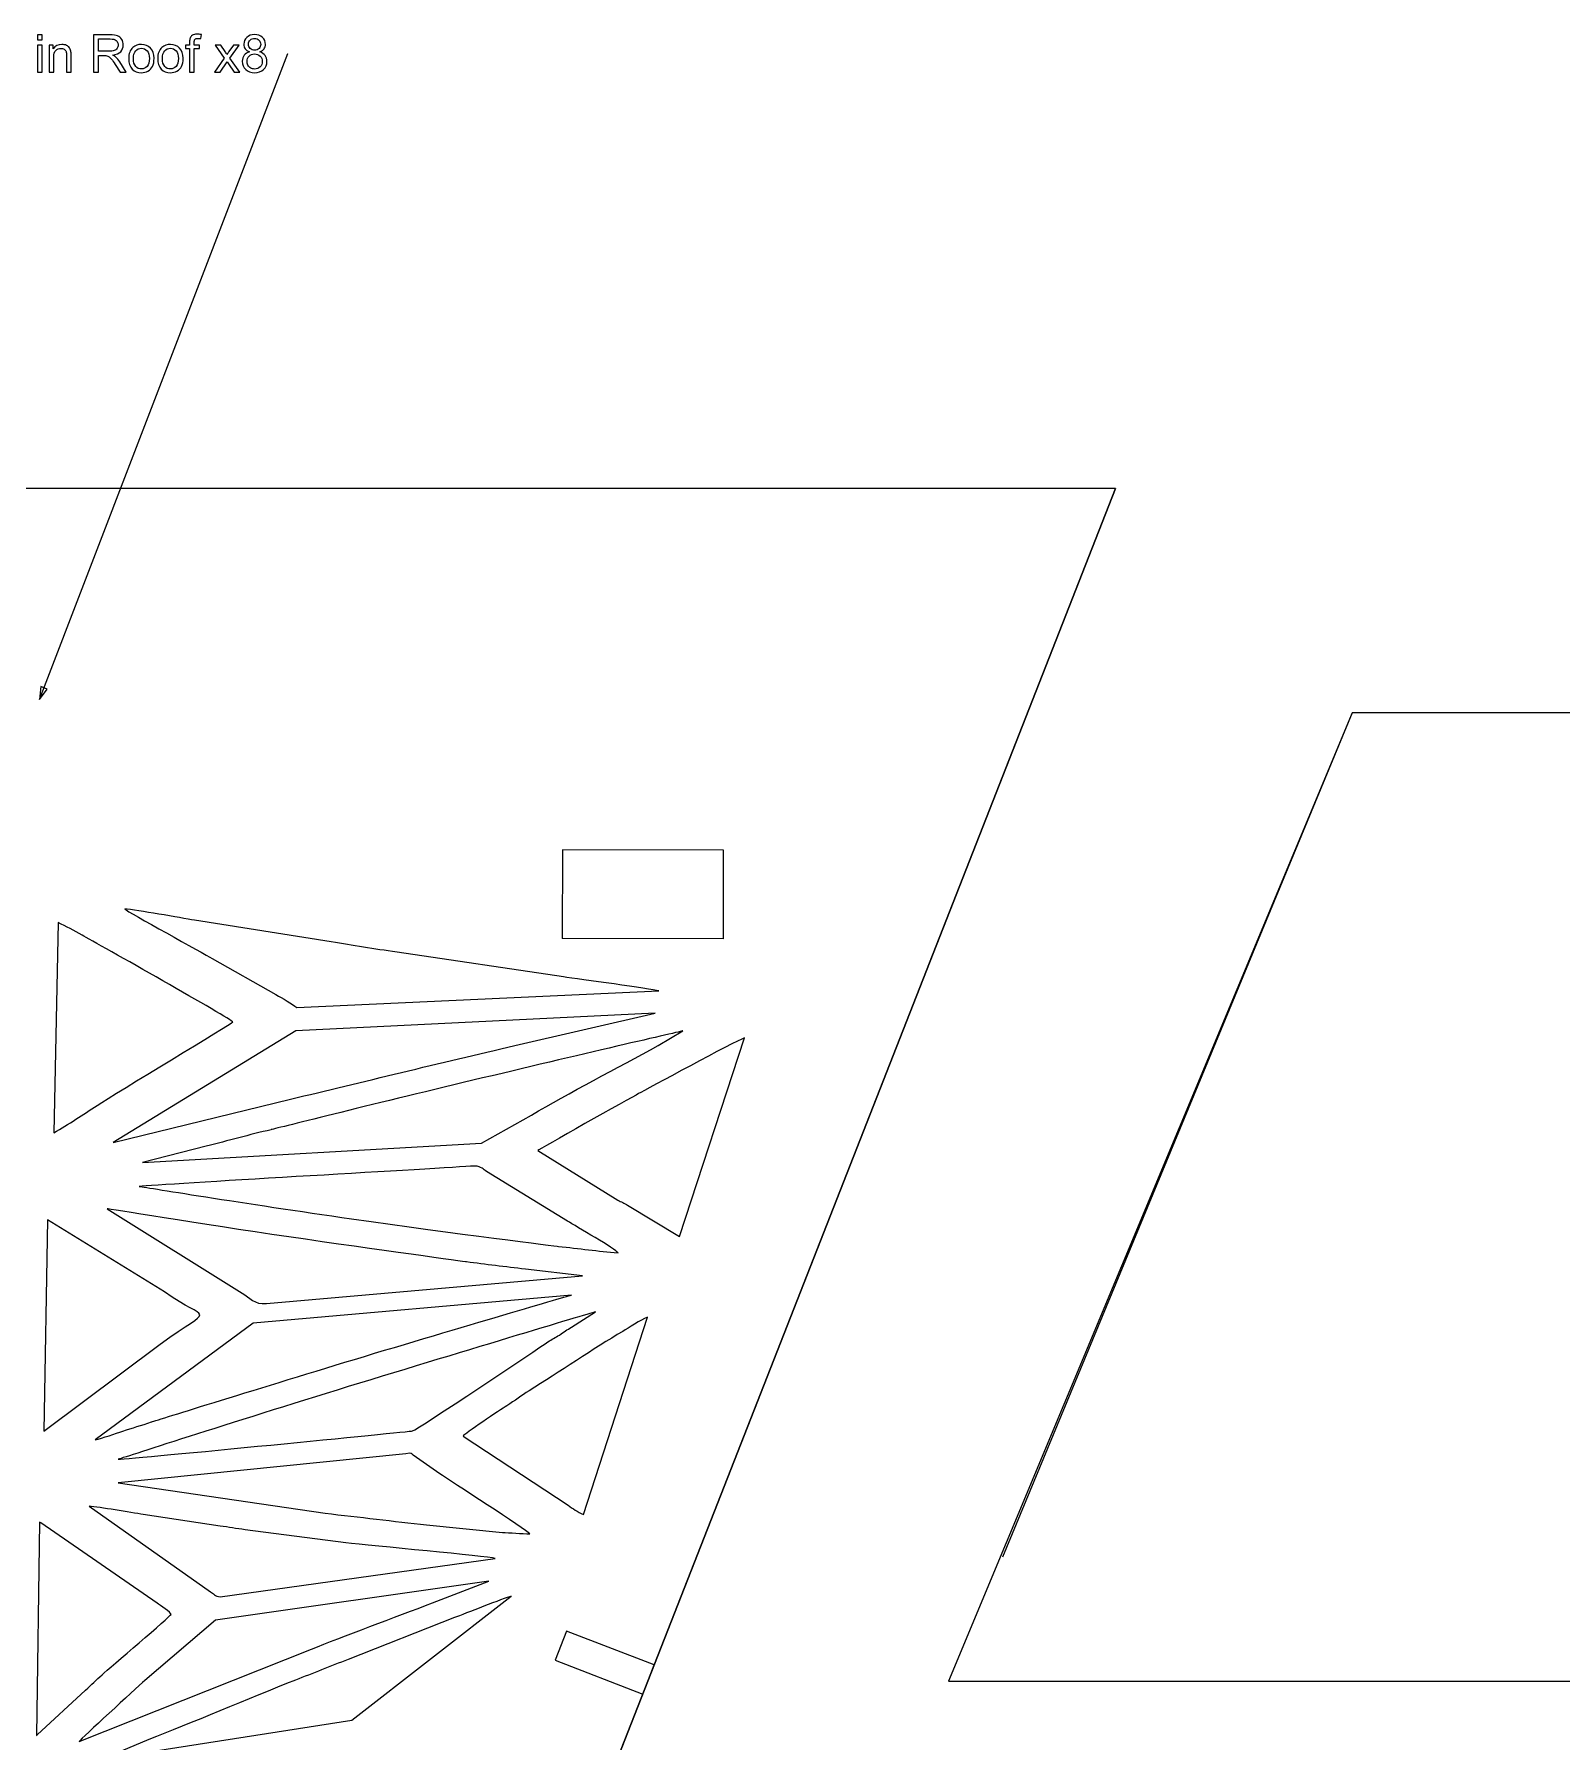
# Model space of a CAD drawing. Header units: inches. Extents: x -60.4 to -14.9, y -20.3 to 14.1.
# Drawn here: x -42.91 to -38.04, y -15.38 to -9.93 of the extents above; entities that cross this region are included whole.
import ezdxf

# ---------------------------------------------------------------- set-up
doc = ezdxf.new("R2010")
doc.units = ezdxf.units.IN
doc.header["$MEASUREMENT"] = 0
doc.layers.add('Master Desktop', color=7, linetype='Continuous', plot=False)

msp = doc.modelspace()

# ---------------------------------------------------------------- linework, layer by layer
at = {"layer": 'Master Desktop', "color": 155}
for points, knots in [([(-42.9009, -9.9494), (-42.9009, -9.9494), (-42.9009, -9.9327), (-42.9009, -9.9327), (-42.9009, -9.9327), (-42.9009, -9.9327), (-42.8863, -9.9327), (-42.8863, -9.9327), (-42.8863, -9.9327), (-42.8863, -9.9327), (-42.8863, -9.9494), (-42.8863, -9.9494), (-42.8863, -9.9494), (-42.8863, -9.9494), (-42.9009, -9.9494), (-42.9009, -9.9494)], [0, 0, 0, 0, 0.2, 0.2, 0.2, 0.2, 0.4, 0.4, 0.4, 0.4, 0.6, 0.6, 0.6, 0.6, 1, 1, 1, 1]), ([(-42.9009, -10.0521), (-42.9009, -10.0521), (-42.9009, -9.9656), (-42.9009, -9.9656), (-42.9009, -9.9656), (-42.9009, -9.9656), (-42.8863, -9.9656), (-42.8863, -9.9656), (-42.8863, -9.9656), (-42.8863, -9.9656), (-42.8863, -10.0521), (-42.8863, -10.0521), (-42.8863, -10.0521), (-42.8863, -10.0521), (-42.9009, -10.0521), (-42.9009, -10.0521)], [0, 0, 0, 0, 0.2, 0.2, 0.2, 0.2, 0.4, 0.4, 0.4, 0.4, 0.6, 0.6, 0.6, 0.6, 1, 1, 1, 1]), ([(-42.8639, -10.0521), (-42.8639, -10.0521), (-42.8639, -9.9656), (-42.8639, -9.9656), (-42.8639, -9.9656), (-42.8639, -9.9656), (-42.8508, -9.9656), (-42.8508, -9.9656), (-42.8508, -9.9656), (-42.8508, -9.9656), (-42.8508, -9.9779), (-42.8508, -9.9779), (-42.8508, -9.9779), (-42.8444, -9.9684), (-42.8353, -9.9637), (-42.8233, -9.9637), (-42.8233, -9.9637), (-42.8181, -9.9637), (-42.8133, -9.9647), (-42.8089, -9.9665), (-42.8089, -9.9665), (-42.8046, -9.9684), (-42.8013, -9.9709), (-42.7991, -9.9739), (-42.7991, -9.9739), (-42.7969, -9.9769), (-42.7954, -9.9805), (-42.7946, -9.9847), (-42.7946, -9.9847), (-42.794, -9.9874), (-42.7938, -9.9922), (-42.7938, -9.999), (-42.7938, -9.999), (-42.7938, -9.999), (-42.7938, -10.0521), (-42.7938, -10.0521), (-42.7938, -10.0521), (-42.7938, -10.0521), (-42.8084, -10.0521), (-42.8084, -10.0521), (-42.8084, -10.0521), (-42.8084, -10.0521), (-42.8084, -9.9995), (-42.8084, -9.9995), (-42.8084, -9.9995), (-42.8084, -9.9935), (-42.809, -9.9891), (-42.8101, -9.9861), (-42.8101, -9.9861), (-42.8113, -9.9832), (-42.8133, -9.9808), (-42.8162, -9.979), (-42.8162, -9.979), (-42.8191, -9.9773), (-42.8225, -9.9764), (-42.8264, -9.9764), (-42.8264, -9.9764), (-42.8326, -9.9764), (-42.8379, -9.9784), (-42.8425, -9.9824), (-42.8425, -9.9824), (-42.847, -9.9863), (-42.8493, -9.9938), (-42.8493, -10.0049), (-42.8493, -10.0049), (-42.8493, -10.0049), (-42.8493, -10.0521), (-42.8493, -10.0521), (-42.8493, -10.0521), (-42.8493, -10.0521), (-42.8639, -10.0521), (-42.8639, -10.0521)], [0, 0, 0, 0, 0.052632, 0.052632, 0.052632, 0.052632, 0.105263, 0.105263, 0.105263, 0.105263, 0.157895, 0.157895, 0.157895, 0.157895, 0.210526, 0.210526, 0.210526, 0.210526, 0.263158, 0.263158, 0.263158, 0.263158, 0.315789, 0.315789, 0.315789, 0.315789, 0.368421, 0.368421, 0.368421, 0.368421, 0.421053, 0.421053, 0.421053, 0.421053, 0.473684, 0.473684, 0.473684, 0.473684, 0.526316, 0.526316, 0.526316, 0.526316, 0.578947, 0.578947, 0.578947, 0.578947, 0.631579, 0.631579, 0.631579, 0.631579, 0.684211, 0.684211, 0.684211, 0.684211, 0.736842, 0.736842, 0.736842, 0.736842, 0.789474, 0.789474, 0.789474, 0.789474, 0.842105, 0.842105, 0.842105, 0.842105, 0.894737, 0.894737, 0.894737, 0.894737, 1, 1, 1, 1]), ([(-42.7228, -10.0521), (-42.7228, -10.0521), (-42.7228, -9.9327), (-42.7228, -9.9327), (-42.7228, -9.9327), (-42.7228, -9.9327), (-42.6699, -9.9327), (-42.6699, -9.9327), (-42.6699, -9.9327), (-42.6592, -9.9327), (-42.6511, -9.9338), (-42.6456, -9.936), (-42.6456, -9.936), (-42.6401, -9.9381), (-42.6357, -9.9419), (-42.6324, -9.9473), (-42.6324, -9.9473), (-42.6291, -9.9527), (-42.6274, -9.9587), (-42.6274, -9.9653), (-42.6274, -9.9653), (-42.6274, -9.9737), (-42.6302, -9.9809), (-42.6356, -9.9867), (-42.6356, -9.9867), (-42.6411, -9.9925), (-42.6496, -9.9962), (-42.661, -9.9977), (-42.661, -9.9977), (-42.6568, -9.9997), (-42.6536, -10.0017), (-42.6515, -10.0037), (-42.6515, -10.0037), (-42.6469, -10.0079), (-42.6425, -10.0132), (-42.6384, -10.0196), (-42.6384, -10.0196), (-42.6384, -10.0196), (-42.6178, -10.0521), (-42.6178, -10.0521), (-42.6178, -10.0521), (-42.6178, -10.0521), (-42.6375, -10.0521), (-42.6375, -10.0521), (-42.6375, -10.0521), (-42.6375, -10.0521), (-42.6533, -10.0272), (-42.6533, -10.0272), (-42.6533, -10.0272), (-42.6579, -10.02), (-42.6617, -10.0146), (-42.6646, -10.0108), (-42.6646, -10.0108), (-42.6676, -10.007), (-42.6703, -10.0043), (-42.6727, -10.0028), (-42.6727, -10.0028), (-42.675, -10.0013), (-42.6774, -10.0002), (-42.6799, -9.9996), (-42.6799, -9.9996), (-42.6816, -9.9993), (-42.6846, -9.9991), (-42.6886, -9.9991), (-42.6886, -9.9991), (-42.6886, -9.9991), (-42.7069, -9.9991), (-42.7069, -9.9991), (-42.7069, -9.9991), (-42.7069, -9.9991), (-42.7069, -10.0521), (-42.7069, -10.0521), (-42.7069, -10.0521), (-42.7069, -10.0521), (-42.7228, -10.0521), (-42.7228, -10.0521)], [0, 0, 0, 0, 0.05, 0.05, 0.05, 0.05, 0.1, 0.1, 0.1, 0.1, 0.15, 0.15, 0.15, 0.15, 0.2, 0.2, 0.2, 0.2, 0.25, 0.25, 0.25, 0.25, 0.3, 0.3, 0.3, 0.3, 0.35, 0.35, 0.35, 0.35, 0.4, 0.4, 0.4, 0.4, 0.45, 0.45, 0.45, 0.45, 0.5, 0.5, 0.5, 0.5, 0.55, 0.55, 0.55, 0.55, 0.6, 0.6, 0.6, 0.6, 0.65, 0.65, 0.65, 0.65, 0.7, 0.7, 0.7, 0.7, 0.75, 0.75, 0.75, 0.75, 0.8, 0.8, 0.8, 0.8, 0.85, 0.85, 0.85, 0.85, 0.9, 0.9, 0.9, 0.9, 1, 1, 1, 1]), ([(-42.7069, -9.9854), (-42.7069, -9.9854), (-42.673, -9.9854), (-42.673, -9.9854), (-42.673, -9.9854), (-42.6658, -9.9854), (-42.6602, -9.9847), (-42.6561, -9.9832), (-42.6561, -9.9832), (-42.6521, -9.9817), (-42.649, -9.9793), (-42.6469, -9.976), (-42.6469, -9.976), (-42.6448, -9.9727), (-42.6438, -9.9692), (-42.6438, -9.9653), (-42.6438, -9.9653), (-42.6438, -9.9597), (-42.6458, -9.955), (-42.6499, -9.9514), (-42.6499, -9.9514), (-42.6539, -9.9477), (-42.6604, -9.9459), (-42.6692, -9.9459), (-42.6692, -9.9459), (-42.6692, -9.9459), (-42.7069, -9.9459), (-42.7069, -9.9459), (-42.7069, -9.9459), (-42.7069, -9.9459), (-42.7069, -9.9854), (-42.7069, -9.9854)], [0, 0, 0, 0, 0.111111, 0.111111, 0.111111, 0.111111, 0.222222, 0.222222, 0.222222, 0.222222, 0.333333, 0.333333, 0.333333, 0.333333, 0.444444, 0.444444, 0.444444, 0.444444, 0.555556, 0.555556, 0.555556, 0.555556, 0.666667, 0.666667, 0.666667, 0.666667, 0.777778, 0.777778, 0.777778, 0.777778, 1, 1, 1, 1]), ([(-42.6101, -10.0088), (-42.6101, -9.9929), (-42.6056, -9.981), (-42.5967, -9.9733), (-42.5967, -9.9733), (-42.5893, -9.9669), (-42.5802, -9.9637), (-42.5695, -9.9637), (-42.5695, -9.9637), (-42.5576, -9.9637), (-42.5479, -9.9676), (-42.5404, -9.9754), (-42.5404, -9.9754), (-42.5328, -9.9832), (-42.5291, -9.9939), (-42.5291, -10.0076), (-42.5291, -10.0076), (-42.5291, -10.0187), (-42.5307, -10.0274), (-42.5341, -10.0338), (-42.5341, -10.0338), (-42.5374, -10.0402), (-42.5423, -10.0451), (-42.5486, -10.0486), (-42.5486, -10.0486), (-42.555, -10.0522), (-42.562, -10.0539), (-42.5695, -10.0539), (-42.5695, -10.0539), (-42.5816, -10.0539), (-42.5914, -10.05), (-42.5989, -10.0423), (-42.5989, -10.0423), (-42.6063, -10.0345), (-42.6101, -10.0234), (-42.6101, -10.0088)], [0, 0, 0, 0, 0.1, 0.1, 0.1, 0.1, 0.2, 0.2, 0.2, 0.2, 0.3, 0.3, 0.3, 0.3, 0.4, 0.4, 0.4, 0.4, 0.5, 0.5, 0.5, 0.5, 0.6, 0.6, 0.6, 0.6, 0.7, 0.7, 0.7, 0.7, 0.8, 0.8, 0.8, 0.8, 1, 1, 1, 1]), ([(-42.5951, -10.0089), (-42.5951, -10.0199), (-42.5926, -10.0282), (-42.5878, -10.0337), (-42.5878, -10.0337), (-42.583, -10.0392), (-42.5769, -10.0419), (-42.5695, -10.0419), (-42.5695, -10.0419), (-42.5622, -10.0419), (-42.5562, -10.0392), (-42.5513, -10.0336), (-42.5513, -10.0336), (-42.5465, -10.0281), (-42.5441, -10.0197), (-42.5441, -10.0084), (-42.5441, -10.0084), (-42.5441, -9.9977), (-42.5465, -9.9896), (-42.5514, -9.9842), (-42.5514, -9.9842), (-42.5562, -9.9787), (-42.5623, -9.9759), (-42.5695, -9.9759), (-42.5695, -9.9759), (-42.5769, -9.9759), (-42.583, -9.9786), (-42.5878, -9.9841), (-42.5878, -9.9841), (-42.5926, -9.9896), (-42.5951, -9.9978), (-42.5951, -10.0089)], [0, 0, 0, 0, 0.111111, 0.111111, 0.111111, 0.111111, 0.222222, 0.222222, 0.222222, 0.222222, 0.333333, 0.333333, 0.333333, 0.333333, 0.444444, 0.444444, 0.444444, 0.444444, 0.555556, 0.555556, 0.555556, 0.555556, 0.666667, 0.666667, 0.666667, 0.666667, 0.777778, 0.777778, 0.777778, 0.777778, 1, 1, 1, 1]), ([(-42.5174, -10.0088), (-42.5174, -9.9929), (-42.5129, -9.981), (-42.504, -9.9733), (-42.504, -9.9733), (-42.4966, -9.9669), (-42.4875, -9.9637), (-42.4768, -9.9637), (-42.4768, -9.9637), (-42.465, -9.9637), (-42.4552, -9.9676), (-42.4477, -9.9754), (-42.4477, -9.9754), (-42.4401, -9.9832), (-42.4364, -9.9939), (-42.4364, -10.0076), (-42.4364, -10.0076), (-42.4364, -10.0187), (-42.438, -10.0274), (-42.4414, -10.0338), (-42.4414, -10.0338), (-42.4447, -10.0402), (-42.4496, -10.0451), (-42.456, -10.0486), (-42.456, -10.0486), (-42.4623, -10.0522), (-42.4693, -10.0539), (-42.4768, -10.0539), (-42.4768, -10.0539), (-42.4889, -10.0539), (-42.4987, -10.05), (-42.5062, -10.0423), (-42.5062, -10.0423), (-42.5136, -10.0345), (-42.5174, -10.0234), (-42.5174, -10.0088)], [0, 0, 0, 0, 0.1, 0.1, 0.1, 0.1, 0.2, 0.2, 0.2, 0.2, 0.3, 0.3, 0.3, 0.3, 0.4, 0.4, 0.4, 0.4, 0.5, 0.5, 0.5, 0.5, 0.6, 0.6, 0.6, 0.6, 0.7, 0.7, 0.7, 0.7, 0.8, 0.8, 0.8, 0.8, 1, 1, 1, 1]), ([(-42.5024, -10.0089), (-42.5024, -10.0199), (-42.5, -10.0282), (-42.4951, -10.0337), (-42.4951, -10.0337), (-42.4903, -10.0392), (-42.4842, -10.0419), (-42.4768, -10.0419), (-42.4768, -10.0419), (-42.4695, -10.0419), (-42.4635, -10.0392), (-42.4586, -10.0336), (-42.4586, -10.0336), (-42.4538, -10.0281), (-42.4514, -10.0197), (-42.4514, -10.0084), (-42.4514, -10.0084), (-42.4514, -9.9977), (-42.4538, -9.9896), (-42.4587, -9.9842), (-42.4587, -9.9842), (-42.4635, -9.9787), (-42.4696, -9.9759), (-42.4768, -9.9759), (-42.4768, -9.9759), (-42.4842, -9.9759), (-42.4903, -9.9786), (-42.4951, -9.9841), (-42.4951, -9.9841), (-42.5, -9.9896), (-42.5024, -9.9978), (-42.5024, -10.0089)], [0, 0, 0, 0, 0.111111, 0.111111, 0.111111, 0.111111, 0.222222, 0.222222, 0.222222, 0.222222, 0.333333, 0.333333, 0.333333, 0.333333, 0.444444, 0.444444, 0.444444, 0.444444, 0.555556, 0.555556, 0.555556, 0.555556, 0.666667, 0.666667, 0.666667, 0.666667, 0.777778, 0.777778, 0.777778, 0.777778, 1, 1, 1, 1]), ([(-42.4157, -10.0521), (-42.4157, -10.0521), (-42.4157, -9.9769), (-42.4157, -9.9769), (-42.4157, -9.9769), (-42.4157, -9.9769), (-42.4287, -9.9769), (-42.4287, -9.9769), (-42.4287, -9.9769), (-42.4287, -9.9769), (-42.4287, -9.9656), (-42.4287, -9.9656), (-42.4287, -9.9656), (-42.4287, -9.9656), (-42.4157, -9.9656), (-42.4157, -9.9656), (-42.4157, -9.9656), (-42.4157, -9.9656), (-42.4157, -9.9564), (-42.4157, -9.9564), (-42.4157, -9.9564), (-42.4157, -9.9506), (-42.4152, -9.9463), (-42.4141, -9.9435), (-42.4141, -9.9435), (-42.4127, -9.9397), (-42.4103, -9.9366), (-42.4067, -9.9343), (-42.4067, -9.9343), (-42.4032, -9.9319), (-42.3982, -9.9307), (-42.3918, -9.9307), (-42.3918, -9.9307), (-42.3877, -9.9307), (-42.3831, -9.9312), (-42.3781, -9.9322), (-42.3781, -9.9322), (-42.3781, -9.9322), (-42.3803, -9.945), (-42.3803, -9.945), (-42.3803, -9.945), (-42.3834, -9.9445), (-42.3863, -9.9442), (-42.389, -9.9442), (-42.389, -9.9442), (-42.3934, -9.9442), (-42.3966, -9.9452), (-42.3984, -9.9471), (-42.3984, -9.9471), (-42.4003, -9.949), (-42.4012, -9.9525), (-42.4012, -9.9577), (-42.4012, -9.9577), (-42.4012, -9.9577), (-42.4012, -9.9656), (-42.4012, -9.9656), (-42.4012, -9.9656), (-42.4012, -9.9656), (-42.3843, -9.9656), (-42.3843, -9.9656), (-42.3843, -9.9656), (-42.3843, -9.9656), (-42.3843, -9.9769), (-42.3843, -9.9769), (-42.3843, -9.9769), (-42.3843, -9.9769), (-42.401, -9.9769), (-42.401, -9.9769), (-42.401, -9.9769), (-42.401, -9.9769), (-42.401, -10.0521), (-42.401, -10.0521), (-42.401, -10.0521), (-42.401, -10.0521), (-42.4157, -10.0521), (-42.4157, -10.0521)], [0, 0, 0, 0, 0.05, 0.05, 0.05, 0.05, 0.1, 0.1, 0.1, 0.1, 0.15, 0.15, 0.15, 0.15, 0.2, 0.2, 0.2, 0.2, 0.25, 0.25, 0.25, 0.25, 0.3, 0.3, 0.3, 0.3, 0.35, 0.35, 0.35, 0.35, 0.4, 0.4, 0.4, 0.4, 0.45, 0.45, 0.45, 0.45, 0.5, 0.5, 0.5, 0.5, 0.55, 0.55, 0.55, 0.55, 0.6, 0.6, 0.6, 0.6, 0.65, 0.65, 0.65, 0.65, 0.7, 0.7, 0.7, 0.7, 0.75, 0.75, 0.75, 0.75, 0.8, 0.8, 0.8, 0.8, 0.85, 0.85, 0.85, 0.85, 0.9, 0.9, 0.9, 0.9, 1, 1, 1, 1]), ([(-42.3366, -10.0521), (-42.3366, -10.0521), (-42.305, -10.0073), (-42.305, -10.0073), (-42.305, -10.0073), (-42.305, -10.0073), (-42.3342, -9.9656), (-42.3342, -9.9656), (-42.3342, -9.9656), (-42.3342, -9.9656), (-42.3162, -9.9656), (-42.3162, -9.9656), (-42.3162, -9.9656), (-42.3162, -9.9656), (-42.3025, -9.986), (-42.3025, -9.986), (-42.3025, -9.986), (-42.3, -9.9898), (-42.298, -9.9929), (-42.2966, -9.9954), (-42.2966, -9.9954), (-42.2941, -9.9919), (-42.2919, -9.9888), (-42.29, -9.986), (-42.29, -9.986), (-42.29, -9.986), (-42.2756, -9.9656), (-42.2756, -9.9656), (-42.2756, -9.9656), (-42.2756, -9.9656), (-42.2576, -9.9656), (-42.2576, -9.9656), (-42.2576, -9.9656), (-42.2576, -9.9656), (-42.2871, -10.0073), (-42.2871, -10.0073), (-42.2871, -10.0073), (-42.2871, -10.0073), (-42.2557, -10.0521), (-42.2557, -10.0521), (-42.2557, -10.0521), (-42.2557, -10.0521), (-42.2736, -10.0521), (-42.2736, -10.0521), (-42.2736, -10.0521), (-42.2736, -10.0521), (-42.2915, -10.0254), (-42.2915, -10.0254), (-42.2915, -10.0254), (-42.2915, -10.0254), (-42.2955, -10.019), (-42.2955, -10.019), (-42.2955, -10.019), (-42.2955, -10.019), (-42.3186, -10.0521), (-42.3186, -10.0521), (-42.3186, -10.0521), (-42.3186, -10.0521), (-42.3366, -10.0521), (-42.3366, -10.0521)], [0, 0, 0, 0, 0.0625, 0.0625, 0.0625, 0.0625, 0.125, 0.125, 0.125, 0.125, 0.1875, 0.1875, 0.1875, 0.1875, 0.25, 0.25, 0.25, 0.25, 0.3125, 0.3125, 0.3125, 0.3125, 0.375, 0.375, 0.375, 0.375, 0.4375, 0.4375, 0.4375, 0.4375, 0.5, 0.5, 0.5, 0.5, 0.5625, 0.5625, 0.5625, 0.5625, 0.625, 0.625, 0.625, 0.625, 0.6875, 0.6875, 0.6875, 0.6875, 0.75, 0.75, 0.75, 0.75, 0.8125, 0.8125, 0.8125, 0.8125, 0.875, 0.875, 0.875, 0.875, 1, 1, 1, 1]), ([(-42.2246, -9.9874), (-42.2307, -9.9852), (-42.2352, -9.982), (-42.2382, -9.9779), (-42.2382, -9.9779), (-42.2411, -9.9737), (-42.2426, -9.9688), (-42.2426, -9.963), (-42.2426, -9.963), (-42.2426, -9.9543), (-42.2394, -9.947), (-42.2332, -9.9411), (-42.2332, -9.9411), (-42.227, -9.9352), (-42.2187, -9.9322), (-42.2083, -9.9322), (-42.2083, -9.9322), (-42.198, -9.9322), (-42.1896, -9.9353), (-42.1832, -9.9413), (-42.1832, -9.9413), (-42.1769, -9.9474), (-42.1737, -9.9547), (-42.1737, -9.9634), (-42.1737, -9.9634), (-42.1737, -9.969), (-42.1752, -9.9738), (-42.1781, -9.9779), (-42.1781, -9.9779), (-42.181, -9.982), (-42.1853, -9.9852), (-42.1913, -9.9874), (-42.1913, -9.9874), (-42.184, -9.9898), (-42.1784, -9.9936), (-42.1746, -9.9989), (-42.1746, -9.9989), (-42.1708, -10.0042), (-42.1689, -10.0106), (-42.1689, -10.018), (-42.1689, -10.018), (-42.1689, -10.0282), (-42.1725, -10.0367), (-42.1797, -10.0437), (-42.1797, -10.0437), (-42.1869, -10.0506), (-42.1964, -10.0541), (-42.2081, -10.0541), (-42.2081, -10.0541), (-42.2199, -10.0541), (-42.2294, -10.0506), (-42.2366, -10.0436), (-42.2366, -10.0436), (-42.2438, -10.0367), (-42.2474, -10.028), (-42.2474, -10.0175), (-42.2474, -10.0175), (-42.2474, -10.0098), (-42.2454, -10.0033), (-42.2415, -9.9981), (-42.2415, -9.9981), (-42.2375, -9.9928), (-42.2319, -9.9893), (-42.2246, -9.9874)], [0, 0, 0, 0, 0.058824, 0.058824, 0.058824, 0.058824, 0.117647, 0.117647, 0.117647, 0.117647, 0.176471, 0.176471, 0.176471, 0.176471, 0.235294, 0.235294, 0.235294, 0.235294, 0.294118, 0.294118, 0.294118, 0.294118, 0.352941, 0.352941, 0.352941, 0.352941, 0.411765, 0.411765, 0.411765, 0.411765, 0.470588, 0.470588, 0.470588, 0.470588, 0.529412, 0.529412, 0.529412, 0.529412, 0.588235, 0.588235, 0.588235, 0.588235, 0.647059, 0.647059, 0.647059, 0.647059, 0.705882, 0.705882, 0.705882, 0.705882, 0.764706, 0.764706, 0.764706, 0.764706, 0.823529, 0.823529, 0.823529, 0.823529, 0.882353, 0.882353, 0.882353, 0.882353, 1, 1, 1, 1]), ([(-42.2276, -9.9625), (-42.2276, -9.9682), (-42.2258, -9.9728), (-42.2222, -9.9764), (-42.2222, -9.9764), (-42.2186, -9.9799), (-42.2138, -9.9817), (-42.208, -9.9817), (-42.208, -9.9817), (-42.2023, -9.9817), (-42.1977, -9.98), (-42.1941, -9.9764), (-42.1941, -9.9764), (-42.1905, -9.9729), (-42.1887, -9.9685), (-42.1887, -9.9633), (-42.1887, -9.9633), (-42.1887, -9.9579), (-42.1906, -9.9534), (-42.1943, -9.9497), (-42.1943, -9.9497), (-42.1979, -9.9461), (-42.2026, -9.9442), (-42.2081, -9.9442), (-42.2081, -9.9442), (-42.2138, -9.9442), (-42.2184, -9.946), (-42.2221, -9.9496), (-42.2221, -9.9496), (-42.2257, -9.9532), (-42.2276, -9.9575), (-42.2276, -9.9625)], [0, 0, 0, 0, 0.111111, 0.111111, 0.111111, 0.111111, 0.222222, 0.222222, 0.222222, 0.222222, 0.333333, 0.333333, 0.333333, 0.333333, 0.444444, 0.444444, 0.444444, 0.444444, 0.555556, 0.555556, 0.555556, 0.555556, 0.666667, 0.666667, 0.666667, 0.666667, 0.777778, 0.777778, 0.777778, 0.777778, 1, 1, 1, 1]), ([(-42.2324, -10.0177), (-42.2324, -10.0219), (-42.2314, -10.0259), (-42.2295, -10.0298), (-42.2295, -10.0298), (-42.2275, -10.0337), (-42.2246, -10.0367), (-42.2206, -10.0389), (-42.2206, -10.0389), (-42.2167, -10.041), (-42.2125, -10.0421), (-42.208, -10.0421), (-42.208, -10.0421), (-42.201, -10.0421), (-42.1952, -10.0398), (-42.1907, -10.0353), (-42.1907, -10.0353), (-42.1861, -10.0308), (-42.1839, -10.0251), (-42.1839, -10.0182), (-42.1839, -10.0182), (-42.1839, -10.0111), (-42.1862, -10.0053), (-42.1909, -10.0007), (-42.1909, -10.0007), (-42.1955, -9.996), (-42.2014, -9.9937), (-42.2085, -9.9937), (-42.2085, -9.9937), (-42.2155, -9.9937), (-42.2211, -9.996), (-42.2256, -10.0006), (-42.2256, -10.0006), (-42.2301, -10.0051), (-42.2324, -10.0108), (-42.2324, -10.0177)], [0, 0, 0, 0, 0.1, 0.1, 0.1, 0.1, 0.2, 0.2, 0.2, 0.2, 0.3, 0.3, 0.3, 0.3, 0.4, 0.4, 0.4, 0.4, 0.5, 0.5, 0.5, 0.5, 0.6, 0.6, 0.6, 0.6, 0.7, 0.7, 0.7, 0.7, 0.8, 0.8, 0.8, 0.8, 1, 1, 1, 1])]:
    msp.add_open_spline(points, degree=3, knots=knots, dxfattribs=at)
at = {"layer": 'Master Desktop', "color": 155, "lineweight": 9}
for points, knots in [([(-42.8943, -12.0549), (-42.8943, -12.0549), (-42.1027, -9.9924), (-42.1027, -9.9924), (-42.1027, -9.9924), (-42.1027, -9.9924), (-42.1027, -9.9924), (-42.1027, -9.9924)], [0, 0, 0, 0, 0.333333, 0.333333, 0.333333, 0.333333, 1, 1, 1, 1]), ([(-42.87, -12.0214), (-42.87, -12.0214), (-42.8943, -12.0549), (-42.8943, -12.0549), (-42.8943, -12.0549), (-42.8943, -12.0549), (-42.89, -12.0137), (-42.89, -12.0137), (-42.89, -12.0137), (-42.89, -12.0137), (-42.87, -12.0214), (-42.87, -12.0214)], [0, 0, 0, 0, 0.25, 0.25, 0.25, 0.25, 0.5, 0.5, 0.5, 0.5, 1, 1, 1, 1])]:
    msp.add_open_spline(points, degree=3, knots=knots, dxfattribs=at)
at = {"layer": 'Master Desktop', "lineweight": 9}
for points in [[(-39.4606, -11.3815), (-39.4606, -11.3815), (-46.4673, -11.3815), (-46.4673, -11.3815)], [(-39.4606, -11.3815), (-39.4606, -11.3815), (-42.5619, -19.2912), (-42.5619, -19.2912)], [(-39.969, -12.6782), (-39.969, -12.6782), (-39.4606, -11.3815), (-39.4606, -11.3815)], [(-38.7051, -12.0971), (-38.7051, -12.0971), (-39.9933, -15.1884), (-39.9933, -15.1884)], [(-42.5619, -19.2912), (-42.5619, -19.2912), (-39.969, -12.6782), (-39.969, -12.6782)], [(-40.712, -12.8191), (-40.712, -12.8191), (-41.2262, -12.8181), (-41.2262, -12.8181)]]:
    msp.add_open_spline(points, degree=3, dxfattribs=at)
for points, knots in [([(-37.8171, -12.0971), (-37.8171, -12.0971), (-38.7051, -12.0971), (-38.7051, -12.0971), (-38.7051, -12.0971), (-38.7051, -12.0971), (-39.8214, -14.7926), (-39.8214, -14.7926)], [0, 0, 0, 0, 0.333333, 0.333333, 0.333333, 0.333333, 1, 1, 1, 1]), ([(-40.712, -12.8191), (-40.712, -12.8191), (-40.7115, -12.5359), (-40.7115, -12.5359), (-40.7115, -12.5359), (-40.7115, -12.5359), (-41.2256, -12.5349), (-41.2256, -12.5349), (-41.2256, -12.5349), (-41.2256, -12.5349), (-41.2262, -12.8181), (-41.2262, -12.8181)], [0, 0, 0, 0, 0.25, 0.25, 0.25, 0.25, 0.5, 0.5, 0.5, 0.5, 1, 1, 1, 1]), ([(-39.9933, -15.1884), (-39.9933, -15.1884), (-31.4036, -15.1884), (-31.4036, -15.1884), (-31.4036, -15.1884), (-31.4036, -15.1884), (-31.582, -14.7926), (-31.582, -14.7926)], [0, 0, 0, 0, 0.333333, 0.333333, 0.333333, 0.333333, 1, 1, 1, 1]), ([(-41.249, -15.1216), (-41.249, -15.1216), (-41.2129, -15.0283), (-41.2129, -15.0283), (-41.2129, -15.0283), (-41.2129, -15.0283), (-40.9332, -15.1368), (-40.9332, -15.1368), (-40.9332, -15.1368), (-40.9332, -15.1368), (-40.9693, -15.23), (-40.9693, -15.23), (-40.9693, -15.23), (-40.9693, -15.23), (-41.249, -15.1216), (-41.249, -15.1216)], [0, 0, 0, 0, 0.2, 0.2, 0.2, 0.2, 0.4, 0.4, 0.4, 0.4, 0.6, 0.6, 0.6, 0.6, 1, 1, 1, 1])]:
    msp.add_open_spline(points, degree=3, knots=knots, dxfattribs=at)
at = {"layer": 'Master Desktop', "color": 5, "lineweight": 9}
for points, knots in [([(-42.6229, -12.7231), (-42.5848, -12.7267), (-42.4431, -12.7519), (-42.4005, -12.7591), (-42.4005, -12.7591), (-42.4005, -12.7591), (-41.9636, -12.8282), (-41.9636, -12.8282), (-41.9636, -12.8282), (-41.9283, -12.834), (-41.8964, -12.839), (-41.8606, -12.8455), (-41.8606, -12.8455), (-41.8259, -12.8513), (-41.7917, -12.8556), (-41.7536, -12.8614), (-41.7536, -12.8614), (-41.7536, -12.8614), (-41.2228, -12.9399), (-41.2228, -12.9399), (-41.2228, -12.9399), (-41.1722, -12.9478), (-40.9424, -12.978), (-40.9185, -12.9852), (-40.9185, -12.9852), (-40.9185, -12.9852), (-42.0739, -13.0378), (-42.0739, -13.0378), (-42.0739, -13.0378), (-42.0887, -13.0263), (-42.1194, -13.0083), (-42.1405, -12.9967), (-42.1405, -12.9967), (-42.1405, -12.9967), (-42.3442, -12.8815), (-42.3442, -12.8815), (-42.3442, -12.8815), (-42.3692, -12.865), (-42.6144, -12.7332), (-42.6229, -12.7231)], [0, 0, 0, 0, 0.090909, 0.090909, 0.090909, 0.090909, 0.181818, 0.181818, 0.181818, 0.181818, 0.272727, 0.272727, 0.272727, 0.272727, 0.363636, 0.363636, 0.363636, 0.363636, 0.454545, 0.454545, 0.454545, 0.454545, 0.545455, 0.545455, 0.545455, 0.545455, 0.636364, 0.636364, 0.636364, 0.636364, 0.727273, 0.727273, 0.727273, 0.727273, 0.818182, 0.818182, 0.818182, 0.818182, 1, 1, 1, 1]), ([(-42.8351, -12.767), (-42.8095, -12.7786), (-42.7851, -12.793), (-42.7583, -12.8074), (-42.7583, -12.8074), (-42.7128, -12.8326), (-42.2776, -13.0774), (-42.2782, -13.0839), (-42.2782, -13.0839), (-42.2793, -13.0896), (-42.6525, -13.3114), (-42.7105, -13.3503), (-42.7105, -13.3503), (-42.7555, -13.3806), (-42.8016, -13.4094), (-42.8488, -13.4382), (-42.8488, -13.4382), (-42.8488, -13.4382), (-42.8351, -12.767), (-42.8351, -12.767)], [0, 0, 0, 0, 0.166667, 0.166667, 0.166667, 0.166667, 0.333333, 0.333333, 0.333333, 0.333333, 0.5, 0.5, 0.5, 0.5, 0.666667, 0.666667, 0.666667, 0.666667, 1, 1, 1, 1]), ([(-40.9298, -13.0565), (-40.9298, -13.0565), (-41.3776, -13.1595), (-41.3776, -13.1595), (-41.3776, -13.1595), (-41.6125, -13.2135), (-41.8697, -13.2776), (-42.0933, -13.3302), (-42.0933, -13.3302), (-42.0933, -13.3302), (-42.6593, -13.4691), (-42.6593, -13.4691), (-42.6593, -13.4691), (-42.6593, -13.4691), (-42.0768, -13.112), (-42.0768, -13.112), (-42.0768, -13.112), (-42.0768, -13.112), (-40.9298, -13.0565), (-40.9298, -13.0565)], [0, 0, 0, 0, 0.166667, 0.166667, 0.166667, 0.166667, 0.333333, 0.333333, 0.333333, 0.333333, 0.5, 0.5, 0.5, 0.5, 0.666667, 0.666667, 0.666667, 0.666667, 1, 1, 1, 1]), ([(-42.3624, -13.4807), (-42.293, -13.4634), (-42.2241, -13.4439), (-42.1558, -13.4281), (-42.1558, -13.4281), (-42.1558, -13.4281), (-41.8367, -13.3481), (-41.5118, -13.2704), (-41.5118, -13.2704), (-41.1802, -13.1911), (-40.8416, -13.1127), (-40.8416, -13.1127), (-40.8416, -13.1127), (-40.8416, -13.1127), (-40.9202, -13.1595), (-40.9202, -13.1595), (-40.9202, -13.1595), (-41.0504, -13.2301), (-41.2052, -13.3114), (-41.3247, -13.3813), (-41.3247, -13.3813), (-41.3247, -13.3813), (-41.484, -13.4713), (-41.484, -13.4713), (-41.484, -13.4713), (-41.484, -13.4713), (-42.566, -13.5325), (-42.566, -13.5325), (-42.566, -13.5325), (-42.566, -13.5325), (-42.3624, -13.4807), (-42.3624, -13.4807)], [0, 0, 0, 0, 0.111111, 0.111111, 0.111111, 0.111111, 0.222222, 0.222222, 0.222222, 0.222222, 0.333333, 0.333333, 0.333333, 0.333333, 0.444444, 0.444444, 0.444444, 0.444444, 0.555556, 0.555556, 0.555556, 0.555556, 0.666667, 0.666667, 0.666667, 0.666667, 0.777778, 0.777778, 0.777778, 0.777778, 1, 1, 1, 1]), ([(-41.018, -13.6693), (-41.0283, -13.6621), (-41.0379, -13.6585), (-41.0493, -13.6528), (-41.0493, -13.6528), (-41.0493, -13.6528), (-41.3042, -13.4944), (-41.3042, -13.4944), (-41.3042, -13.4944), (-41.3042, -13.4929), (-41.0112, -13.328), (-40.9827, -13.3129), (-40.9827, -13.3129), (-40.9628, -13.3021), (-40.675, -13.1451), (-40.6448, -13.135), (-40.6448, -13.135), (-40.6448, -13.135), (-40.8525, -13.7687), (-40.8525, -13.7687), (-40.8525, -13.7687), (-40.8525, -13.7687), (-41.018, -13.6693), (-41.018, -13.6693)], [0, 0, 0, 0, 0.142857, 0.142857, 0.142857, 0.142857, 0.285714, 0.285714, 0.285714, 0.285714, 0.428571, 0.428571, 0.428571, 0.428571, 0.571429, 0.571429, 0.571429, 0.571429, 0.714286, 0.714286, 0.714286, 0.714286, 1, 1, 1, 1]), ([(-41.5061, -13.544), (-41.4834, -13.5455), (-41.4783, -13.5548), (-41.4686, -13.5613), (-41.4686, -13.5613), (-41.4686, -13.5613), (-41.2097, -13.7197), (-41.2097, -13.7197), (-41.2097, -13.7197), (-41.1836, -13.7363), (-41.0544, -13.8098), (-41.0482, -13.8213), (-41.0482, -13.8213), (-41.1136, -13.8155), (-41.1722, -13.8076), (-41.2388, -13.8004), (-41.2388, -13.8004), (-41.2388, -13.8004), (-41.5676, -13.76), (-41.8987, -13.7125), (-41.8987, -13.7125), (-42.2355, -13.6643), (-42.5763, -13.6089), (-42.5763, -13.6089), (-42.5763, -13.6089), (-42.5035, -13.6024), (-41.666, -13.5541), (-41.5187, -13.5448), (-41.5187, -13.5448), (-41.5187, -13.5448), (-41.5061, -13.544), (-41.5061, -13.544)], [0, 0, 0, 0, 0.111111, 0.111111, 0.111111, 0.111111, 0.222222, 0.222222, 0.222222, 0.222222, 0.333333, 0.333333, 0.333333, 0.333333, 0.444444, 0.444444, 0.444444, 0.444444, 0.555556, 0.555556, 0.555556, 0.555556, 0.666667, 0.666667, 0.666667, 0.666667, 0.777778, 0.777778, 0.777778, 0.777778, 1, 1, 1, 1]), ([(-41.5323, -13.8501), (-41.4709, -13.858), (-41.4083, -13.8659), (-41.344, -13.8731), (-41.344, -13.8731), (-41.344, -13.8731), (-41.1614, -13.894), (-41.1614, -13.894), (-41.1614, -13.894), (-41.1614, -13.894), (-42.1706, -13.9833), (-42.1706, -13.9833), (-42.1706, -13.9833), (-42.2088, -13.9862), (-42.2247, -13.9639), (-42.2474, -13.9495), (-42.2474, -13.9495), (-42.2474, -13.9495), (-42.6792, -13.6801), (-42.6792, -13.6801), (-42.6792, -13.6801), (-42.6792, -13.6801), (-42.3867, -13.7278), (-42.099, -13.7701), (-42.099, -13.7701), (-41.8138, -13.8121), (-41.5323, -13.8501), (-41.5323, -13.8501)], [0, 0, 0, 0, 0.125, 0.125, 0.125, 0.125, 0.25, 0.25, 0.25, 0.25, 0.375, 0.375, 0.375, 0.375, 0.5, 0.5, 0.5, 0.5, 0.625, 0.625, 0.625, 0.625, 0.75, 0.75, 0.75, 0.75, 1, 1, 1, 1]), ([(-42.4961, -13.9451), (-42.3561, -14.0481), (-42.3311, -13.9833), (-42.5097, -14.1122), (-42.5097, -14.1122), (-42.5097, -14.1122), (-42.8806, -14.3909), (-42.8806, -14.3909), (-42.8806, -14.3909), (-42.8806, -14.3909), (-42.8687, -13.7154), (-42.8687, -13.7154), (-42.8687, -13.7154), (-42.8687, -13.7154), (-42.4961, -13.9451), (-42.4961, -13.9451)], [0, 0, 0, 0, 0.2, 0.2, 0.2, 0.2, 0.4, 0.4, 0.4, 0.4, 0.6, 0.6, 0.6, 0.6, 1, 1, 1, 1]), ([(-41.1972, -13.9559), (-41.1972, -13.9559), (-41.5488, -14.0581), (-41.889, -14.1612), (-41.889, -14.1612), (-42.219, -14.2612), (-42.5376, -14.3607), (-42.5376, -14.3607), (-42.5376, -14.3607), (-42.5694, -14.3722), (-42.5985, -14.3801), (-42.6286, -14.3902), (-42.6286, -14.3902), (-42.6508, -14.3981), (-42.694, -14.4118), (-42.7168, -14.4183), (-42.7168, -14.4183), (-42.7168, -14.4183), (-42.2127, -14.046), (-42.2127, -14.046), (-42.2127, -14.046), (-42.2127, -14.046), (-41.1972, -13.9559), (-41.1972, -13.9559)], [0, 0, 0, 0, 0.142857, 0.142857, 0.142857, 0.142857, 0.285714, 0.285714, 0.285714, 0.285714, 0.428571, 0.428571, 0.428571, 0.428571, 0.571429, 0.571429, 0.571429, 0.571429, 0.714286, 0.714286, 0.714286, 0.714286, 1, 1, 1, 1]), ([(-41.1199, -14.0092), (-41.1199, -14.0092), (-41.1967, -14.0589), (-41.1967, -14.0589), (-41.1967, -14.0589), (-41.2103, -14.0654), (-41.2217, -14.0748), (-41.2353, -14.0834), (-41.2353, -14.0834), (-41.2496, -14.0913), (-41.2581, -14.0964), (-41.2723, -14.1057), (-41.2723, -14.1057), (-41.2979, -14.123), (-41.6899, -14.3859), (-41.7041, -14.3895), (-41.7041, -14.3895), (-41.711, -14.3909), (-42.5905, -14.478), (-42.6434, -14.4802), (-42.6434, -14.4802), (-42.6434, -14.4802), (-42.2838, -14.3631), (-41.9095, -14.2483), (-41.9095, -14.2483), (-41.5231, -14.1298), (-41.1199, -14.0092), (-41.1199, -14.0092)], [0, 0, 0, 0, 0.125, 0.125, 0.125, 0.125, 0.25, 0.25, 0.25, 0.25, 0.375, 0.375, 0.375, 0.375, 0.5, 0.5, 0.5, 0.5, 0.625, 0.625, 0.625, 0.625, 0.75, 0.75, 0.75, 0.75, 1, 1, 1, 1]), ([(-41.1585, -14.6566), (-41.1779, -14.648), (-41.1932, -14.6372), (-41.2075, -14.6271), (-41.2075, -14.6271), (-41.2075, -14.6271), (-41.5426, -14.406), (-41.5426, -14.406), (-41.5426, -14.406), (-41.5414, -14.401), (-41.4231, -14.321), (-41.4037, -14.3095), (-41.4037, -14.3095), (-41.377, -14.293), (-41.3565, -14.2771), (-41.3321, -14.2613), (-41.3321, -14.2613), (-41.237, -14.2029), (-41.125, -14.1259), (-41.0334, -14.0719), (-41.0334, -14.0719), (-41.0152, -14.0618), (-40.9771, -14.0344), (-40.9543, -14.0265), (-40.9543, -14.0265), (-40.9543, -14.0265), (-41.1585, -14.6566), (-41.1585, -14.6566)], [0, 0, 0, 0, 0.125, 0.125, 0.125, 0.125, 0.25, 0.25, 0.25, 0.25, 0.375, 0.375, 0.375, 0.375, 0.5, 0.5, 0.5, 0.5, 0.625, 0.625, 0.625, 0.625, 0.75, 0.75, 0.75, 0.75, 1, 1, 1, 1]), ([(-41.7252, -14.4622), (-41.7041, -14.4593), (-41.7098, -14.4615), (-41.7019, -14.4672), (-41.7019, -14.4672), (-41.7019, -14.4672), (-41.6171, -14.527), (-41.6171, -14.527), (-41.6171, -14.527), (-41.5864, -14.5472), (-41.3395, -14.7063), (-41.3304, -14.7178), (-41.3304, -14.7178), (-41.3537, -14.7186), (-41.3958, -14.7142), (-41.4174, -14.7135), (-41.4174, -14.7135), (-41.4174, -14.7135), (-41.6592, -14.6897), (-41.6592, -14.6897), (-41.6592, -14.6897), (-41.7644, -14.6782), (-41.8742, -14.6645), (-41.9829, -14.6523), (-41.9829, -14.6523), (-41.9829, -14.6523), (-42.6434, -14.5558), (-42.6434, -14.5558), (-42.6434, -14.5558), (-42.6434, -14.5558), (-41.7252, -14.4622), (-41.7252, -14.4622)], [0, 0, 0, 0, 0.111111, 0.111111, 0.111111, 0.111111, 0.222222, 0.222222, 0.222222, 0.222222, 0.333333, 0.333333, 0.333333, 0.333333, 0.444444, 0.444444, 0.444444, 0.444444, 0.555556, 0.555556, 0.555556, 0.555556, 0.666667, 0.666667, 0.666667, 0.666667, 0.777778, 0.777778, 0.777778, 0.777778, 1, 1, 1, 1]), ([(-42.7361, -14.63), (-42.7049, -14.6321), (-42.603, -14.6509), (-42.5638, -14.6559), (-42.5638, -14.6559), (-42.5638, -14.6559), (-42.3186, -14.6933), (-42.3186, -14.6933), (-42.3186, -14.6933), (-42.2907, -14.6969), (-42.2668, -14.7013), (-42.2383, -14.7049), (-42.2383, -14.7049), (-42.2383, -14.7049), (-41.9175, -14.7466), (-41.9175, -14.7466), (-41.9175, -14.7466), (-41.8361, -14.7567), (-41.4652, -14.7891), (-41.4407, -14.797), (-41.4407, -14.797), (-41.4407, -14.797), (-42.3186, -14.9195), (-42.3186, -14.9195), (-42.3186, -14.9195), (-42.3339, -14.9173), (-42.3402, -14.9087), (-42.3493, -14.9029), (-42.3493, -14.9029), (-42.3493, -14.9029), (-42.7361, -14.63), (-42.7361, -14.63)], [0, 0, 0, 0, 0.111111, 0.111111, 0.111111, 0.111111, 0.222222, 0.222222, 0.222222, 0.222222, 0.333333, 0.333333, 0.333333, 0.333333, 0.444444, 0.444444, 0.444444, 0.444444, 0.555556, 0.555556, 0.555556, 0.555556, 0.666667, 0.666667, 0.666667, 0.666667, 0.777778, 0.777778, 0.777778, 0.777778, 1, 1, 1, 1]), ([(-42.8943, -14.6811), (-42.8932, -14.6818), (-42.8909, -14.6818), (-42.8903, -14.6825), (-42.8903, -14.6825), (-42.8903, -14.6825), (-42.5194, -14.9396), (-42.5194, -14.9396), (-42.5194, -14.9396), (-42.5109, -14.9454), (-42.4739, -14.9699), (-42.475, -14.9756), (-42.475, -14.9756), (-42.4761, -14.98), (-42.6713, -15.147), (-42.6952, -15.1679), (-42.6952, -15.1679), (-42.7145, -15.1852), (-42.7282, -15.1996), (-42.7481, -15.2169), (-42.7481, -15.2169), (-42.7481, -15.2169), (-42.9017, -15.3602), (-42.9017, -15.3602), (-42.9017, -15.3602), (-42.9006, -15.3595), (-42.9034, -15.3616), (-42.9045, -15.3623), (-42.9045, -15.3623), (-42.9045, -15.3623), (-42.8943, -14.6811), (-42.8943, -14.6811)], [0, 0, 0, 0, 0.111111, 0.111111, 0.111111, 0.111111, 0.222222, 0.222222, 0.222222, 0.222222, 0.333333, 0.333333, 0.333333, 0.333333, 0.444444, 0.444444, 0.444444, 0.444444, 0.555556, 0.555556, 0.555556, 0.555556, 0.666667, 0.666667, 0.666667, 0.666667, 0.777778, 0.777778, 0.777778, 0.777778, 1, 1, 1, 1]), ([(-41.4606, -14.8691), (-41.4606, -14.8691), (-41.641, -14.9389), (-41.641, -14.9389), (-41.641, -14.9389), (-41.7548, -14.9821), (-41.9317, -15.0476), (-42.0267, -15.0865), (-42.0267, -15.0865), (-42.0267, -15.0865), (-42.768, -15.3811), (-42.768, -15.3811), (-42.768, -15.3811), (-42.76, -15.3695), (-42.5916, -15.2162), (-42.5581, -15.1859), (-42.5581, -15.1859), (-42.5581, -15.1859), (-42.3333, -14.9936), (-42.3333, -14.9936), (-42.3333, -14.9936), (-42.3333, -14.9936), (-41.4606, -14.8691), (-41.4606, -14.8691)], [0, 0, 0, 0, 0.142857, 0.142857, 0.142857, 0.142857, 0.285714, 0.285714, 0.285714, 0.285714, 0.428571, 0.428571, 0.428571, 0.428571, 0.571429, 0.571429, 0.571429, 0.571429, 0.714286, 0.714286, 0.714286, 0.714286, 1, 1, 1, 1]), ([(-41.8976, -15.3134), (-41.8976, -15.3134), (-42.6952, -15.4372), (-42.6952, -15.4372), (-42.6952, -15.4372), (-42.6952, -15.4372), (-42.5461, -15.3746), (-42.5461, -15.3746), (-42.5461, -15.3746), (-42.4175, -15.3249), (-42.2253, -15.2435), (-42.0779, -15.1852), (-42.0779, -15.1852), (-42.0221, -15.1636), (-41.967, -15.1413), (-41.9095, -15.1189), (-41.9095, -15.1189), (-41.9095, -15.1189), (-41.5704, -14.9857), (-41.5704, -14.9857), (-41.5704, -14.9857), (-41.5386, -14.9735), (-41.4128, -14.9238), (-41.3895, -14.9173), (-41.3895, -14.9173), (-41.3895, -14.9173), (-41.8976, -15.3134), (-41.8976, -15.3134)], [0, 0, 0, 0, 0.125, 0.125, 0.125, 0.125, 0.25, 0.25, 0.25, 0.25, 0.375, 0.375, 0.375, 0.375, 0.5, 0.5, 0.5, 0.5, 0.625, 0.625, 0.625, 0.625, 0.75, 0.75, 0.75, 0.75, 1, 1, 1, 1])]:
    msp.add_open_spline(points, degree=3, knots=knots, dxfattribs=at)

doc.saveas('drawing.dxf')
